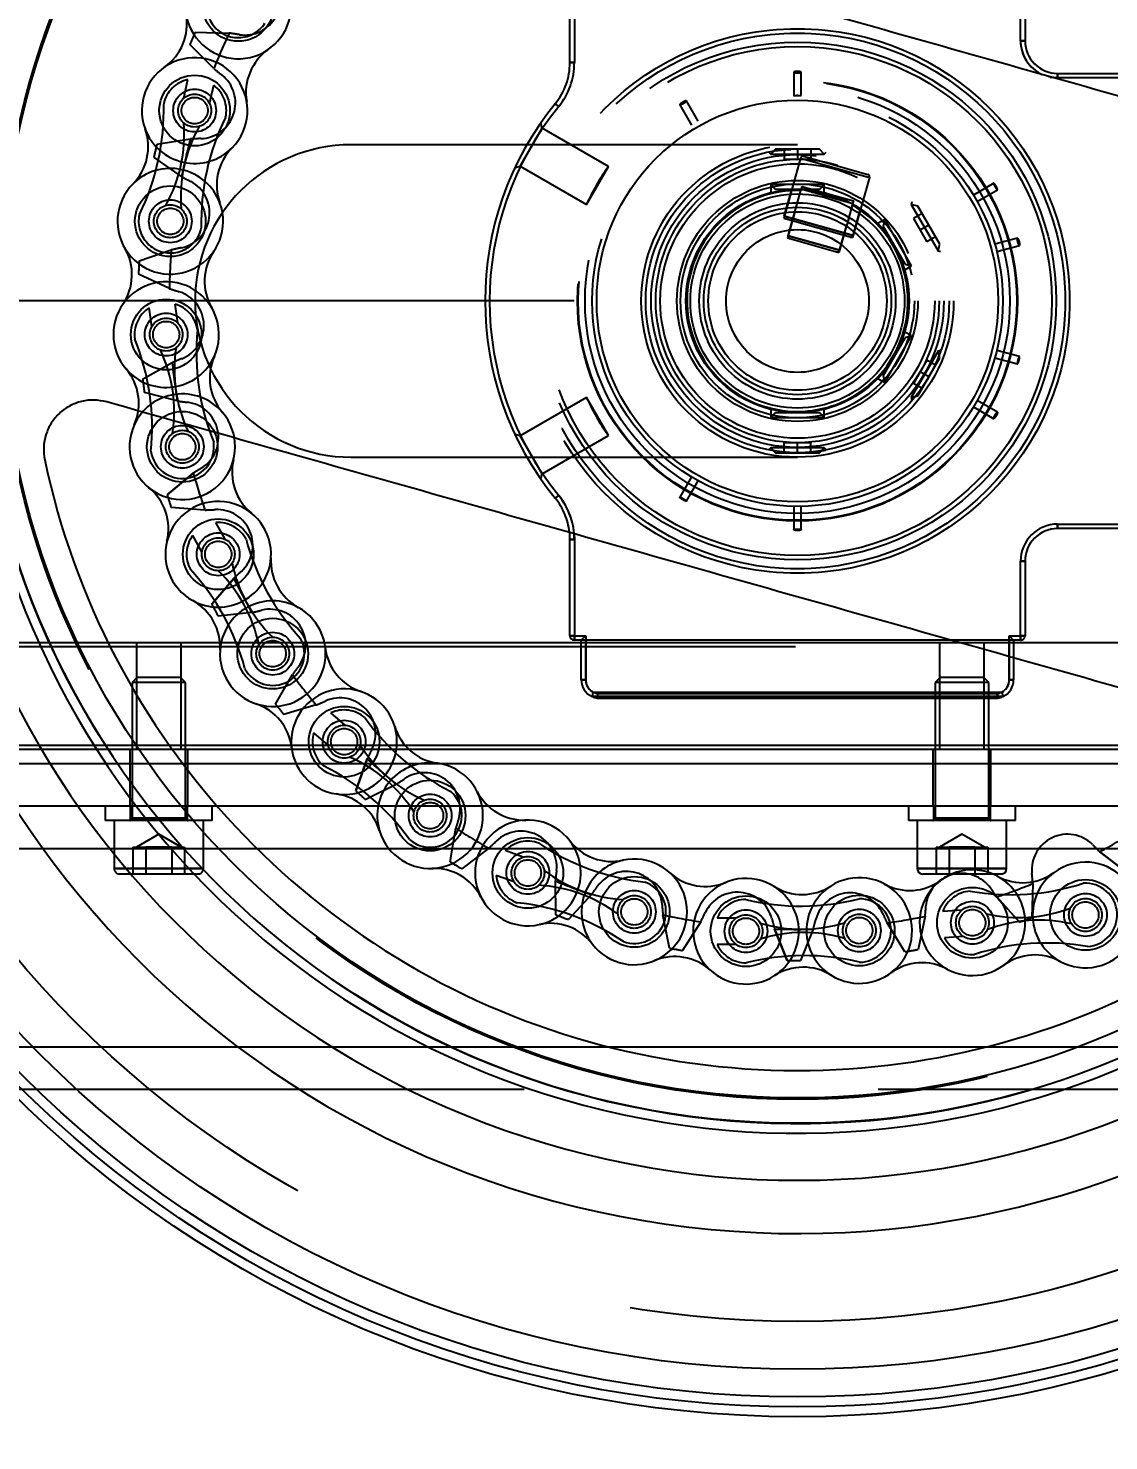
# Model space of a CAD drawing. Header units: metres. Extents: x 0 to 21025, y 0 to 14850.
# Drawn here: x 1997.4 to 2118.4, y 13057 to 13215.2 of the extents above; entities that cross this region are included whole.
import ezdxf

# ---------------------------------------------------------------- set-up
doc = ezdxf.new("R2010")
doc.units = ezdxf.units.M
doc.header["$LTSCALE"] = 25
doc.linetypes.add('HIDDEN2', pattern=[4.7625, 3.175, -1.5875])
for name, color, linetype in [('18_COTAS', 7, 'Continuous'), ('SL4', 4, 'Continuous'), ('ST1', 7, 'HIDDEN2')]:
    doc.layers.add(name, color=color, linetype=linetype)
doc.styles.add('ROMANS', font='ROMANS.SHX')
doc.dimstyles.new('25___1-25', dxfattribs={"dimscale": 25, "dimtxt": 2.5, "dimasz": 2, "dimexe": 1.5, "dimexo": 1, "dimgap": 0.5, "dimtad": 1, "dimzin": 12, "dimtxsty": 'ROMANS', "dimcen": 0, "dimclrd": 256, "dimclre": 256, "dimclrt": 3, "dimazin": 3, "dimtfac": 1, "dimtmove": 0, "dimatfit": 0, "dimfxl": 1, "dimlwd": -1, "dimlwe": -1, "dimarcsym": 0})

# ---------------------------------------------------------------- blocks, each defined once
blk = doc.blocks.new('*D16')
at = {"layer": '18_COTAS', "transparency": 16777216}
for p, q in [((2058.56, 13184.68), (788.1, 13184.68)), ((825.6, 11742.68), (825.6, 13134.68)), ((1392.68, 11692.68), (788.1, 11692.68))]:
    blk.add_line(p, q, dxfattribs=at)
for points in [[(817.27, 13134.68), (833.93, 13134.68), (825.6, 13184.68)], [(817.27, 11742.68), (833.93, 11742.68), (825.6, 11692.68)]]:
    blk.add_solid(points, dxfattribs=at)
at = {"layer": 'Defpoints', "color": 0, "transparency": 16777216}
for p in [(825.6, 13184.68), (2083.56, 13184.68), (1417.68, 11692.68)]:
    blk.add_point(p, dxfattribs=at)
at = {"layer": '18_COTAS', "color": 3, "transparency": 16777216, "insert": (781.85, 12438.68), "char_height": 62.5, "attachment_point": 5, "rotation": 90, "style": 'ROMANS'}
blk.add_mtext('1492', dxfattribs=at)

msp = doc.modelspace()

# ---------------------------------------------------------------- linework, layer by layer
at = {"layer": 'SL4'}
for p, q in [((2108.564, 13213.831), (2108.564, 13222.181)), ((2109.064, 13222.181), (2109.064, 13213.831)), ((2109.064, 13213.831), (2108.564, 13213.831)), ((2112.714, 13210.181), (2145.064, 13210.181)), ((2112.714, 13210.181), (2112.714, 13209.681)), ((2145.064, 13209.681), (2112.714, 13209.681)), ((2058.537, 13158.623), (2058.564, 13157.971)), ((2058.064, 13147.181), (2058.064, 13157.971)), ((2058.564, 13157.971), (2058.064, 13157.971)), ((2058.564, 13157.971), (2058.564, 13147.181)), ((2006.308, 13146.431), (2059.339, 13146.431)), ((2059.339, 13145.931), (2006.557, 13145.931)), ((2058.564, 13147.181), (2058.064, 13147.181)), ((2058.564, 13147.181), (2059.839, 13147.181)), ((2058.564, 13147.181), (2058.564, 13146.681)), ((2059.339, 13146.681), (2058.564, 13146.681)), ((2059.839, 13147.181), (2059.339, 13146.681)), ((2059.339, 13142.221), (2059.339, 13146.681)), ((2059.839, 13147.181), (2059.839, 13142.221)), ((2107.289, 13142.221), (2107.289, 13144.843)), ((2107.789, 13144.702), (2107.789, 13142.221)), ((2059.839, 13142.221), (2059.339, 13142.221)), ((2107.289, 13142.221), (2107.789, 13142.221)), ((2106.587, 13140.361), (2060.541, 13140.361)), ((2060.541, 13140.361), (2060.542, 13140.361)), ((2060.657, 13140.861), (2106.472, 13140.861)), ((2061.117, 13140.198), (2106.011, 13140.198)), ((2061.119, 13140.198), (2061.117, 13140.198)), ((2061.119, 13140.198), (2106.03, 13140.198)), ((2106.011, 13140.198), (2106.009, 13140.198)), ((2106.586, 13140.361), (2106.587, 13140.361)), ((2013.161, 13134.931), (2142.421, 13134.931)), ((2143.674, 13134.431), (2013.517, 13134.431)), ((2146.32, 13132.839), (2014.688, 13132.839)), ((2147.55, 13128.081), (2018.541, 13128.081)), ((2095.996, 13128.081), (2095.996, 13126.481)), ((2107.996, 13126.481), (2107.996, 13128.081)), ((2101.996, 13126.481), (2095.996, 13126.481)), ((2096.996, 13126.481), (2096.996, 13121.081)), ((2107.996, 13126.481), (2101.996, 13126.481)), ((2106.996, 13121.081), (2106.996, 13126.481)), ((2096.996, 13123.319), (2023.014, 13123.319)), ((2144.114, 13123.319), (2106.996, 13123.319)), ((2096.996, 13121.081), (2101.996, 13121.081)), ((2101.996, 13121.081), (2106.996, 13121.081)), ((2101.996, 13120.481), (2097.596, 13120.481)), ((2106.396, 13120.481), (2101.996, 13120.481)), ((2104.633, 13101.089), (2062.495, 13101.089))]:
    msp.add_line(p, q, dxfattribs=at)
at = {"layer": 'SL4', "flags": 128}
msp.add_lwpolyline([(2058.064, 13157.971), (2058.038, 13158.594), (2058.017, 13158.796)], dxfattribs=at)
at = {"layer": 'SL4'}
for radius in [125, 123.91, 122.777, 119.686, 89.286, 22.5]:
    msp.add_circle((2083.564, 13184.681), radius, dxfattribs=at)
for centre, radius, start, end in [((2083.564, 13184.681), 104.464, 171.10617, 157.38407), ((2083.564, 13184.681), 98.5, 170.88256, 157.60769), ((2083.564, 13184.681), 93.236, 168.80946, 159.68078), ((2083.564, 13184.681), 92.147, 167.89305, 74.24512), ((2083.564, 13184.681), 86.207, 11.91738, 136.57286), ((2112.714, 13213.831), 4.15, 180, 244.98263), ((2112.714, 13213.831), 3.65, 180, 270), ((2083.564, 13184.681), 86.207, 191.91738, 316.57286), ((2058.564, 13147.181), 0.5, 180, 270), ((2061.379, 13142.221), 2.04, 180, 245.77191), ((2061.379, 13142.221), 1.54, 180, 242.02448), ((2105.749, 13142.221), 1.54, 297.97552, 0), ((2105.749, 13142.221), 2.04, 294.22809, 0), ((2061.379, 13142.221), 2.04, 245.77191, 262.62675), ((2105.749, 13142.221), 2.04, 277.37325, 294.22809), ((2097.596, 13121.081), 0.6, 180, 270), ((2106.396, 13121.081), 0.6, 270, 0)]:
    msp.add_arc(centre, radius, start, end, dxfattribs=at)
for points, knots in [([(2023.483, 13234.777), (2029.196, 13233.165), (2040.622, 13229.941), (2057.777, 13225.101), (2074.97, 13220.251), (2092.22, 13215.384), (2109.472, 13210.517), (2126.668, 13205.666), (2143.827, 13200.825), (2155.255, 13197.601), (2160.969, 13195.989)], [0, 0, 0, 0, 0.1248794, 0.2497552, 0.3747174, 0.4999557, 0.6252115, 0.7501984, 0.8750981, 1, 1, 1, 1]), ([(2006.16, 13173.373), (2005.694, 13173.468), (2004.761, 13173.658), (2003.328, 13173.481), (2001.988, 13172.973), (2000.821, 13172.134), (1999.902, 13171.028), (1999.3, 13169.723), (1999.025, 13168.3), (1999.152, 13167.353), (1999.215, 13166.879)], [0, 0, 0, 0, 0.1248823, 0.2500592, 0.3752421, 0.500121, 0.625145, 0.7501711, 0.8751499, 1, 1, 1, 1]), ([(2143.646, 13134.586), (2137.933, 13136.198), (2126.507, 13139.421), (2109.351, 13144.261), (2092.158, 13149.111), (2074.908, 13153.978), (2057.656, 13158.845), (2040.46, 13163.696), (2023.302, 13168.537), (2011.874, 13171.761), (2006.16, 13173.373)], [0, 0, 0, 0, 0.12487945, 0.24975523, 0.3747174, 0.49995573, 0.62521153, 0.75019844, 0.87509814, 1, 1, 1, 1]), ([(2060.657, 13140.861), (2060.656, 13140.859), (2060.647, 13140.824), (2060.625, 13140.733), (2060.594, 13140.597), (2060.565, 13140.471), (2060.546, 13140.383), (2060.543, 13140.369), (2060.541, 13140.361)], [0, 0, 0, 0, 0.00841023, 0.14031495, 0.35980463, 0.57457522, 0.78725058, 1, 1, 1, 1]), ([(2106.472, 13140.861), (2106.472, 13140.859), (2106.481, 13140.824), (2106.503, 13140.733), (2106.535, 13140.597), (2106.563, 13140.471), (2106.582, 13140.383), (2106.585, 13140.369), (2106.587, 13140.361)], [0, 0, 0, 0, 0.00841023, 0.14031495, 0.35980463, 0.57457522, 0.78725058, 1, 1, 1, 1])]:
    msp.add_open_spline(points, degree=3, knots=knots, dxfattribs=at)
at = {"layer": 'ST1'}
for p, q in [((2058.064, 13211.392), (2058.064, 13222.181)), ((2058.564, 13222.181), (2058.564, 13211.392)), ((2108.564, 13213.831), (2108.564, 13222.181)), ((2016.08, 13214.799), (2019.879, 13214.687)), ((2018.158, 13210.724), (2015.482, 13213.423)), ((2109.064, 13213.831), (2108.564, 13213.831)), ((2108.564, 13213.831), (2109.064, 13213.831)), ((2108.564, 13213.831), (2109.064, 13213.831)), ((2058.064, 13211.392), (2058.564, 13211.392)), ((2058.564, 13211.392), (2058.064, 13211.392)), ((2058.064, 13211.392), (2058.564, 13211.392)), ((2058.564, 13211.392), (2058.064, 13211.392)), ((2014.809, 13207.413), (2015.264, 13209.488)), ((2083.139, 13210.32), (2083.139, 13207.664)), ((2083.989, 13207.688), (2083.989, 13210.32)), ((2112.714, 13210.181), (2112.714, 13209.681)), ((2112.714, 13209.681), (2112.714, 13210.181)), ((2112.714, 13209.681), (2112.714, 13210.181)), ((2145.064, 13209.681), (2112.714, 13209.681)), ((2017.692, 13206.78), (2018.148, 13208.854)), ((2083.587, 13207.692), (2083.471, 13207.691)), ((2056.425, 13206.782), (2056.812, 13206.466)), ((2056.812, 13206.466), (2056.425, 13206.782)), ((2056.425, 13206.782), (2056.812, 13206.466)), ((2056.812, 13206.466), (2056.425, 13206.782)), ((2070.377, 13206.672), (2071.693, 13204.393)), ((2072.429, 13204.818), (2071.113, 13207.097)), ((2054.951, 13204.04), (2054.803, 13204.595)), ((2011.787, 13202.265), (2015.545, 13202.833)), ((2053.722, 13201.911), (2054.951, 13204.04)), ((2062.378, 13199.752), (2054.951, 13204.04)), ((2083.564, 13202.181), (2033.564, 13202.181)), ((2052.493, 13199.781), (2053.722, 13201.911)), ((2080.339, 13201.365), (2080.564, 13201.14)), ((2081.105, 13201.681), (2080.564, 13201.14)), ((2086.023, 13201.681), (2081.105, 13201.681)), ((2082.064, 13201.681), (2082.064, 13200.556)), ((2083.564, 13201.681), (2083.564, 13200.556)), ((2085.064, 13201.681), (2085.064, 13200.556)), ((2086.564, 13201.14), (2086.023, 13201.681)), ((2086.564, 13201.14), (2086.775, 13201.351)), ((2014.559, 13198.626), (2011.444, 13200.804)), ((2051.942, 13199.634), (2052.493, 13199.781)), ((2052.493, 13199.781), (2059.919, 13195.494)), ((2059.919, 13195.494), (2062.378, 13199.752)), ((2080.564, 13201.14), (2086.564, 13201.14)), ((2083.923, 13200.685), (2082.022, 13193.948)), ((2082.064, 13200.556), (2083.564, 13200.556)), ((2083.564, 13200.556), (2085.064, 13200.556)), ((2083.923, 13200.685), (2083.937, 13200.733)), ((2083.923, 13200.685), (2091.622, 13198.513)), ((2084.245, 13200.906), (2091.463, 13198.869)), ((2091.622, 13198.513), (2089.722, 13191.776)), ((2091.636, 13198.561), (2091.622, 13198.513)), ((2086.564, 13197.722), (2080.564, 13197.722)), ((2080.564, 13197.722), (2081.105, 13197.181)), ((2080.564, 13197.722), (2080.564, 13196.816)), ((2086.023, 13197.181), (2081.105, 13197.181)), ((2082.09, 13194.189), (2082.93, 13197.165)), ((2083.267, 13194.677), (2083.937, 13197.051)), ((2083.937, 13197.051), (2083.989, 13197.237)), ((2084.071, 13197.526), (2083.989, 13197.237)), ((2083.989, 13197.237), (2084.881, 13196.986)), ((2084.071, 13197.526), (2089.845, 13195.897)), ((2086.023, 13197.181), (2086.564, 13197.722)), ((2086.564, 13196.826), (2086.564, 13197.722)), ((2105.555, 13197.868), (2103.276, 13196.553)), ((2103.701, 13195.816), (2105.98, 13197.132)), ((2088.873, 13195.86), (2089.764, 13195.608)), ((2089.711, 13195.421), (2089.042, 13193.048)), ((2089.764, 13195.608), (2089.711, 13195.421)), ((2089.845, 13195.897), (2089.764, 13195.608)), ((2089.79, 13192.016), (2090.629, 13194.993)), ((2096.396, 13195.8), (2096.318, 13195.509)), ((2096.318, 13195.509), (2099.318, 13190.312)), ((2097.057, 13195.311), (2096.318, 13195.509)), ((2099.516, 13191.052), (2097.057, 13195.311)), ((2082.022, 13193.948), (2089.722, 13191.776)), ((2089.79, 13192.016), (2082.09, 13194.189)), ((2082.09, 13194.189), (2089.79, 13192.016)), ((2089.79, 13192.016), (2082.09, 13194.189)), ((2082.09, 13194.189), (2089.79, 13192.016)), ((2083.219, 13194.508), (2082.442, 13191.752)), ((2082.51, 13191.992), (2083.267, 13194.677)), ((2093.358, 13193.8), (2092.582, 13193.351)), ((2093.358, 13193.8), (2093.16, 13193.061)), ((2096.358, 13188.604), (2093.358, 13193.8)), ((2097.537, 13194.48), (2096.562, 13193.918)), ((2096.562, 13193.918), (2097.312, 13192.619)), ((2082.442, 13191.752), (2088.216, 13190.122)), ((2088.284, 13190.363), (2082.51, 13191.992)), ((2082.51, 13191.992), (2088.284, 13190.363)), ((2088.994, 13192.879), (2088.216, 13190.122)), ((2088.284, 13190.363), (2089.042, 13193.048)), ((2095.619, 13188.802), (2093.16, 13193.061)), ((2098.287, 13193.181), (2097.312, 13192.619)), ((2097.312, 13192.619), (2098.062, 13191.32)), ((2099.037, 13191.882), (2098.062, 13191.32)), ((2108.219, 13191.727), (2105.677, 13191.046)), ((2009.8, 13189.166), (2013.396, 13190.396)), ((2099.318, 13190.312), (2099.516, 13191.052)), ((2099.318, 13190.312), (2099.609, 13190.234)), ((2105.897, 13190.225), (2108.439, 13190.906)), ((2095.573, 13188.15), (2096.358, 13188.604)), ((2095.619, 13188.802), (2096.358, 13188.604)), ((2013.178, 13186.081), (2009.725, 13187.668)), ((2011.206, 13181.805), (2010.903, 13183.907)), ((2014.127, 13182.225), (2013.825, 13184.327)), ((2093.358, 13175.562), (2096.358, 13180.759)), ((2096.358, 13180.759), (2095.573, 13181.212)), ((2096.358, 13180.759), (2095.619, 13180.561)), ((2093.16, 13176.302), (2095.619, 13180.561)), ((2099.318, 13179.05), (2096.318, 13173.854)), ((2099.609, 13179.128), (2099.318, 13179.05)), ((2099.516, 13178.311), (2099.318, 13179.05)), ((2108.439, 13178.456), (2105.897, 13179.137)), ((2010.185, 13175.923), (2013.504, 13177.775)), ((2097.057, 13174.052), (2099.516, 13178.311)), ((2098.062, 13178.043), (2097.312, 13176.744)), ((2099.037, 13177.48), (2098.062, 13178.043)), ((2105.677, 13178.316), (2108.219, 13177.635)), ((2092.582, 13176.011), (2093.358, 13175.562)), ((2093.16, 13176.302), (2093.358, 13175.562)), ((2097.312, 13176.744), (2096.562, 13175.445)), ((2098.287, 13176.181), (2097.312, 13176.744)), ((2014.059, 13173.491), (2010.378, 13174.435)), ((2097.537, 13174.882), (2096.562, 13175.445)), ((2059.919, 13173.869), (2052.493, 13169.581)), ((2062.378, 13169.61), (2059.919, 13173.869)), ((2096.318, 13173.854), (2097.057, 13174.052)), ((2096.318, 13173.854), (2096.396, 13173.563)), ((2103.276, 13172.81), (2105.555, 13171.494)), ((2105.98, 13172.23), (2103.701, 13173.546)), ((2080.564, 13172.547), (2080.564, 13171.64)), ((2081.105, 13172.181), (2080.564, 13171.64)), ((2080.564, 13171.64), (2086.564, 13171.64)), ((2081.105, 13172.181), (2086.023, 13172.181)), ((2086.564, 13171.64), (2086.023, 13172.181)), ((2086.564, 13171.64), (2086.564, 13172.537)), ((2052.493, 13169.581), (2051.942, 13169.729)), ((2054.951, 13165.322), (2052.493, 13169.581)), ((2054.951, 13165.322), (2062.378, 13169.61)), ((2080.564, 13168.222), (2080.339, 13167.997)), ((2086.564, 13168.222), (2080.564, 13168.222)), ((2080.564, 13168.222), (2081.105, 13167.681)), ((2083.564, 13168.806), (2082.064, 13168.806)), ((2082.064, 13167.681), (2082.064, 13168.806)), ((2085.064, 13168.806), (2083.564, 13168.806)), ((2083.564, 13167.681), (2083.564, 13168.806)), ((2085.064, 13167.681), (2085.064, 13168.806)), ((2086.023, 13167.681), (2086.564, 13168.222)), ((2086.775, 13168.011), (2086.564, 13168.222)), ((2033.564, 13167.181), (2083.564, 13167.181)), ((2081.105, 13167.681), (2086.023, 13167.681)), ((2012.928, 13162.961), (2015.863, 13165.376)), ((2015.863, 13165.376), (2012.928, 13162.961)), ((2054.803, 13164.767), (2054.951, 13165.322)), ((2071.693, 13164.969), (2070.377, 13162.69)), ((2071.113, 13162.265), (2072.429, 13164.544)), ((2056.812, 13162.896), (2056.425, 13162.58)), ((2056.425, 13162.58), (2056.812, 13162.896)), ((2056.812, 13162.896), (2056.425, 13162.58)), ((2056.425, 13162.58), (2056.812, 13162.896)), ((2083.139, 13161.699), (2083.139, 13159.043)), ((2083.989, 13159.043), (2083.989, 13161.675)), ((2017.174, 13161.26), (2013.383, 13161.532)), ((2019.418, 13157.984), (2018.396, 13159.846)), ((2112.714, 13159.681), (2145.064, 13159.681)), ((2112.714, 13159.681), (2112.714, 13159.181)), ((2112.714, 13159.181), (2112.714, 13159.681)), ((2112.714, 13159.681), (2112.714, 13159.181)), ((2112.714, 13159.181), (2112.714, 13159.681)), ((2145.064, 13159.181), (2112.714, 13159.181)), ((2016.83, 13156.564), (2015.808, 13158.425)), ((2058.564, 13157.971), (2058.064, 13157.971)), ((2058.064, 13157.971), (2058.564, 13157.971)), ((2058.064, 13157.971), (2058.564, 13157.971)), ((2058.564, 13157.971), (2058.564, 13147.181)), ((2108.564, 13147.181), (2108.564, 13155.531)), ((2108.564, 13155.531), (2109.064, 13155.531)), ((2109.064, 13155.531), (2108.564, 13155.531)), ((2108.564, 13155.531), (2109.064, 13155.531)), ((2109.064, 13155.531), (2108.564, 13155.531)), ((2109.064, 13155.531), (2109.064, 13147.181)), ((2017.941, 13150.698), (2020.398, 13153.598)), ((2020.398, 13153.598), (2017.941, 13150.698)), ((2022.423, 13149.782), (2018.645, 13149.373)), ((1992.496, 13146.431), (2006.308, 13146.431)), ((2006.557, 13145.931), (1992.496, 13145.931)), ((2009.496, 13146.431), (2009.496, 13134.431)), ((2014.496, 13134.431), (2014.496, 13146.431)), ((2058.564, 13147.181), (2058.064, 13147.181)), ((2058.064, 13147.181), (2058.564, 13147.181)), ((2058.064, 13147.181), (2058.564, 13147.181)), ((2058.564, 13147.181), (2059.839, 13147.181)), ((2058.564, 13147.181), (2058.564, 13146.681)), ((2058.564, 13146.681), (2058.564, 13147.181)), ((2058.564, 13146.681), (2058.564, 13147.181)), ((2059.839, 13146.681), (2059.339, 13146.681)), ((2059.339, 13146.431), (2202.568, 13146.431)), ((2202.406, 13145.931), (2059.339, 13145.931)), ((2059.839, 13147.181), (2059.839, 13142.221)), ((2059.839, 13142.221), (2059.839, 13146.681)), ((2107.289, 13146.681), (2059.839, 13146.681)), ((2099.496, 13146.431), (2099.496, 13134.431)), ((2104.496, 13134.431), (2104.496, 13146.431)), ((2107.289, 13147.181), (2108.564, 13147.181)), ((2107.289, 13142.221), (2107.289, 13147.181)), ((2107.289, 13147.181), (2107.789, 13146.681)), ((2107.289, 13144.843), (2107.289, 13147.181)), ((2107.289, 13146.681), (2107.289, 13142.221)), ((2107.789, 13146.681), (2107.289, 13146.681)), ((2108.564, 13146.681), (2107.789, 13146.681)), ((2107.789, 13146.681), (2107.789, 13144.702)), ((2108.564, 13147.181), (2109.064, 13147.181)), ((2108.564, 13147.181), (2108.564, 13146.681)), ((2109.064, 13147.181), (2108.564, 13147.181)), ((2108.564, 13146.681), (2108.564, 13147.181)), ((2108.564, 13147.181), (2108.564, 13146.681)), ((2108.564, 13147.181), (2109.064, 13147.181)), ((2108.564, 13146.681), (2108.564, 13147.181)), ((2109.064, 13147.181), (2108.564, 13147.181)), ((2025.064, 13139.526), (2026.963, 13142.819)), ((2009.55, 13142.481), (2008.996, 13141.927)), ((2011.996, 13141.927), (2008.996, 13141.927)), ((2008.996, 13141.927), (2008.996, 13126.731)), ((2011.996, 13142.481), (2009.55, 13142.481)), ((2014.441, 13142.481), (2011.996, 13142.481)), ((2014.996, 13141.927), (2011.996, 13141.927)), ((2014.996, 13141.927), (2014.441, 13142.481)), ((2014.996, 13126.731), (2014.996, 13141.927)), ((2059.839, 13142.221), (2059.339, 13142.221)), ((2059.839, 13142.221), (2059.339, 13142.221)), ((2059.339, 13142.221), (2059.839, 13142.221)), ((2059.339, 13142.221), (2059.839, 13142.221)), ((2059.839, 13142.221), (2059.339, 13142.221)), ((2059.339, 13142.221), (2059.839, 13142.221)), ((2059.339, 13142.221), (2059.839, 13142.221)), ((2099.55, 13142.481), (2098.996, 13141.927)), ((2101.996, 13141.927), (2098.996, 13141.927)), ((2098.996, 13141.927), (2098.996, 13126.731)), ((2101.996, 13142.481), (2099.55, 13142.481)), ((2104.441, 13142.481), (2101.996, 13142.481)), ((2104.996, 13141.927), (2101.996, 13141.927)), ((2104.996, 13141.927), (2104.441, 13142.481)), ((2104.996, 13126.731), (2104.996, 13141.927)), ((2107.289, 13142.221), (2107.789, 13142.221)), ((2107.289, 13142.221), (2107.789, 13142.221)), ((2107.789, 13142.221), (2107.289, 13142.221)), ((2107.789, 13142.221), (2107.289, 13142.221)), ((2107.289, 13142.221), (2107.789, 13142.221)), ((2107.789, 13142.221), (2107.289, 13142.221)), ((2107.789, 13142.221), (2107.289, 13142.221)), ((2060.657, 13140.861), (2106.472, 13140.861)), ((2061.117, 13140.198), (2106.011, 13140.198)), ((2105.944, 13140.698), (2061.184, 13140.698)), ((2061.184, 13140.698), (2105.944, 13140.698)), ((2061.185, 13140.698), (2105.944, 13140.698)), ((2029.637, 13139.426), (2025.993, 13138.348)), ((2032.889, 13137.147), (2031.278, 13138.531)), ((1992.496, 13134.931), (2013.161, 13134.931)), ((2030.965, 13134.908), (2029.354, 13136.292)), ((2013.517, 13134.431), (1969.109, 13134.431)), ((2008.746, 13134.431), (2008.746, 13128.081)), ((2015.246, 13128.081), (2015.246, 13134.431)), ((2034.067, 13129.807), (2035.347, 13133.385)), ((2035.347, 13133.385), (2034.067, 13129.807)), ((2098.746, 13134.431), (2098.746, 13128.081)), ((2105.246, 13128.081), (2105.246, 13134.431)), ((2248.996, 13132.839), (1961.996, 13132.839)), ((2014.688, 13132.839), (1969.822, 13132.839)), ((2038.585, 13130.524), (2035.191, 13128.813)), ((2018.541, 13128.081), (1972.113, 13128.081)), ((2005.996, 13128.081), (2005.996, 13126.481)), ((2008.796, 13128.081), (2008.796, 13126.481)), ((2015.196, 13126.481), (2015.196, 13128.081)), ((2017.996, 13126.481), (2017.996, 13128.081)), ((2098.796, 13128.081), (2098.796, 13126.481)), ((2105.196, 13126.481), (2105.196, 13128.081)), ((2011.996, 13126.481), (2005.996, 13126.481)), ((2006.996, 13126.481), (2006.996, 13121.081)), ((2009.041, 13126.731), (2014.95, 13126.731)), ((2014.95, 13126.731), (2009.041, 13126.731)), ((2017.996, 13126.481), (2011.996, 13126.481)), ((2016.996, 13121.081), (2016.996, 13126.481)), ((2044.661, 13121.85), (2045.282, 13125.6)), ((2104.95, 13126.731), (2099.041, 13126.731)), ((2099.041, 13126.731), (2104.95, 13126.731)), ((2011.996, 13124.93), (2009.486, 13123.481)), ((2014.506, 13123.481), (2011.996, 13124.93)), ((2101.996, 13124.93), (2099.486, 13123.481)), ((2104.506, 13123.481), (2101.996, 13124.93)), ((2251.996, 13123.319), (1951.996, 13123.319)), ((2023.014, 13123.319), (1974.662, 13123.319)), ((2009.097, 13123.481), (2009.822, 13123.481)), ((2009.097, 13123.481), (2009.097, 13120.481)), ((2009.822, 13123.481), (2010.547, 13123.481)), ((2010.547, 13123.481), (2010.547, 13120.481)), ((2011.996, 13123.481), (2010.547, 13123.481)), ((2013.445, 13123.481), (2011.996, 13123.481)), ((2013.445, 13123.481), (2013.445, 13120.481)), ((2013.445, 13123.481), (2014.169, 13123.481)), ((2014.169, 13123.481), (2014.894, 13123.481)), ((2014.894, 13123.481), (2014.894, 13120.481)), ((2048.978, 13123.363), (2045.944, 13121.074)), ((2052.822, 13122.372), (2050.828, 13123.102)), ((2106.996, 13123.319), (2096.996, 13123.319)), ((2099.097, 13123.481), (2099.822, 13123.481)), ((2099.097, 13123.481), (2099.097, 13120.481)), ((2099.822, 13123.481), (2100.547, 13123.481)), ((2100.547, 13123.481), (2100.547, 13120.481)), ((2101.996, 13123.481), (2100.547, 13123.481)), ((2103.445, 13123.481), (2101.996, 13123.481)), ((2103.445, 13123.481), (2104.169, 13123.481)), ((2103.445, 13123.481), (2103.445, 13120.481)), ((2104.169, 13123.481), (2104.894, 13123.481)), ((2104.894, 13123.481), (2104.894, 13120.481)), ((2120.458, 13120.649), (2117.45, 13122.973)), ((2117.45, 13122.973), (2120.458, 13120.649)), ((2016.984, 13121.081), (2007.007, 13121.081)), ((2007.007, 13121.081), (2016.984, 13121.081)), ((2106.996, 13121.081), (2096.996, 13121.081)), ((2106.984, 13121.081), (2097.007, 13121.081)), ((2011.996, 13120.481), (2007.596, 13120.481)), ((2016.396, 13120.481), (2011.996, 13120.481)), ((2051.808, 13119.6), (2049.813, 13120.33)), ((2056.505, 13115.914), (2056.446, 13119.714)), ((2109.94, 13119.409), (2109.839, 13115.61)), ((2060.482, 13118.173), (2057.906, 13115.378)), ((2108.431, 13115.091), (2105.887, 13117.914)), ((2105.887, 13117.914), (2108.431, 13115.091)), ((2069.218, 13112.187), (2068.482, 13115.916)), ((2097.862, 13115.748), (2097.083, 13112.028)), ((2101.959, 13116.419), (2099.841, 13116.273)), ((2072.729, 13115.12), (2070.693, 13111.911)), ((2076.68, 13115.546), (2074.556, 13115.534)), ((2082.393, 13110.79), (2081.003, 13114.328)), ((2081.003, 13114.328), (2082.393, 13110.79)), ((2085.324, 13114.303), (2083.893, 13110.782)), ((2095.606, 13111.769), (2093.606, 13115.001)), ((2076.697, 13112.594), (2074.573, 13112.582)), ((2102.162, 13113.474), (2100.043, 13113.328)), ((2251.996, 13101.089), (1957.238, 13101.089)), ((2062.495, 13101.089), (1990.627, 13101.089)), ((2176.501, 13101.089), (2104.633, 13101.089)), ((2171.991, 13096.331), (1995.137, 13096.331))]:
    msp.add_line(p, q, dxfattribs=at)
at = {"layer": 'ST1', "flags": 128}
for points in [[(2112.714, 13209.681), (2111.905, 13209.761), (2111.703, 13209.806)], [(2112.714, 13209.681), (2111.905, 13209.761), (2111.703, 13209.806)], [(2111.879, 13209.766), (2111.905, 13209.761), (2112.714, 13209.681)], [(2111.879, 13209.766), (2111.905, 13209.761), (2112.714, 13209.681)]]:
    msp.add_lwpolyline(points, dxfattribs=at)
at = {"layer": 'ST1'}
for centre, radius in [((2083.564, 13184.681), 114.333), ((2083.564, 13184.681), 92.131), ((2083.564, 13184.681), 89.448), ((2020.908, 13217.734), 3.96), ((2083.564, 13184.681), 30.5), ((2083.564, 13184.681), 30.5), ((2083.564, 13184.681), 30.5), ((2083.564, 13184.681), 30.5), ((2083.564, 13184.681), 30), ((2083.564, 13184.681), 29), ((2083.564, 13184.681), 28.5), ((2016.013, 13206.015), 3.96), ((2083.564, 13184.681), 24.647), ((2083.564, 13184.681), 24.571), ((2016.013, 13206.015), 2.399), ((2016.013, 13206.015), 1.845), ((2083.564, 13184.681), 23.806), ((2083.564, 13184.681), 23.806), ((2083.564, 13184.681), 23.806), ((2083.564, 13184.681), 23.806), ((2083.564, 13184.681), 23.01), ((2016.013, 13206.015), 1.476), ((2083.564, 13184.681), 17.5), ((2083.564, 13184.681), 17), ((2083.564, 13184.681), 16.4), ((2083.564, 13184.681), 15.875), ((2083.564, 13184.681), 15.375), ((2083.564, 13184.681), 13.5), ((2083.564, 13184.681), 13.5), ((2013.289, 13193.611), 3.96), ((2083.564, 13184.681), 13.1), ((2083.564, 13184.681), 13.1), ((2083.564, 13184.681), 13.1), ((2083.564, 13184.681), 13.1), ((2083.564, 13184.681), 12.5), ((2083.564, 13184.681), 12), ((2013.289, 13193.611), 2.398), ((2013.289, 13193.611), 1.845), ((2013.289, 13193.611), 1.476), ((2083.564, 13184.681), 11), ((2083.564, 13184.681), 10.5), ((2083.564, 13184.681), 10), ((2083.564, 13184.681), 8), ((2012.824, 13180.919), 3.96), ((2012.824, 13180.919), 2.398), ((2012.824, 13180.919), 1.845), ((2012.824, 13180.919), 1.476), ((2014.633, 13168.349), 3.96), ((2014.633, 13168.349), 2.399), ((2014.633, 13168.349), 1.845), ((2014.633, 13168.349), 1.476), ((2018.657, 13156.303), 3.96), ((2018.657, 13156.303), 2.398), ((2018.657, 13156.303), 1.845), ((2018.657, 13156.303), 1.476), ((2024.767, 13145.17), 3.96), ((2024.767, 13145.17), 2.398), ((2024.767, 13145.17), 1.845), ((2024.767, 13145.17), 1.476), ((2032.767, 13135.306), 3.96), ((2032.767, 13135.306), 2.399), ((2032.767, 13135.306), 1.845), ((2032.767, 13135.306), 1.476), ((2042.399, 13127.029), 3.96), ((2042.399, 13127.029), 2.398), ((2042.399, 13127.029), 1.845), ((2042.399, 13127.029), 1.476), ((2053.355, 13120.605), 3.96), ((2053.355, 13120.605), 2.398), ((2053.355, 13120.605), 1.845), ((2053.355, 13120.605), 1.476), ((2065.281, 13116.241), 3.96), ((2103.165, 13115.023), 3.96), ((2115.835, 13115.895), 3.96), ((2065.281, 13116.241), 2.398), ((2065.281, 13116.241), 1.845), ((2065.281, 13116.241), 1.476), ((2077.795, 13114.076), 3.96), ((2090.495, 13114.151), 3.96), ((2103.165, 13115.023), 2.399), ((2115.835, 13115.895), 2.398), ((2115.835, 13115.895), 1.845), ((2115.835, 13115.895), 1.476), ((2077.795, 13114.076), 2.398), ((2077.795, 13114.076), 1.845), ((2090.495, 13114.151), 2.398), ((2090.495, 13114.151), 1.845), ((2103.165, 13115.023), 1.845), ((2103.165, 13115.023), 1.476), ((2077.795, 13114.076), 1.476), ((2090.495, 13114.151), 1.476)]:
    msp.add_circle(centre, radius, dxfattribs=at)
for centre, radius, start, end in [((2020.908, 13217.734), 5.92, 114.61097, 359.47759), ((2021.62, 13218.471), 4, 261.45802, 41.31794), ((2020.908, 13217.734), 3.552, 147.04428, 327.04428), ((2009.239, 13215.726), 5.92, 304.89661, 9.76323), ((2083.564, 13184.681), 73.9, 155.94934, 157.11233), ((2083.564, 13184.681), 70.4, 154.77247, 158.28921), ((2017.365, 13193.918), 20.92, 79.92149, 83.09877), ((2027.682, 13208.023), 5.92, 124.89661, 189.76323), ((2112.714, 13213.831), 4.15, 180, 244.98263), ((2112.714, 13213.831), 4.15, 180, 245.89881), ((2112.714, 13213.831), 4.15, 180, 245.89881), ((2016.013, 13206.015), 5.92, 315.18225, 200.04886), ((2031.616, 13226.741), 20.92, 229.96291, 233.14019), ((2050.764, 13211.392), 7.3, 320.84256, 0), ((2050.764, 13211.392), 7.8, 320.84256, 0), ((2050.764, 13211.392), 7.8, 320.84256, 0), ((2050.764, 13211.392), 7.8, 320.84256, 0), ((2050.764, 13211.392), 7.8, 320.84256, 0), ((2016.013, 13206.015), 3.552, 102.16892, 167.61556), ((2016.582, 13206.867), 4, 271.74373, 51.60365), ((2016.013, 13206.015), 3.552, 347.61556, 53.06219), ((1986.231, 13206.053), 26.322, 333.6557, 1.57541), ((2083.564, 13184.681), 35, 140.84256, 219.15744), ((2083.564, 13184.681), 34.5, 140.84256, 219.15744), ((2083.564, 13184.681), 34.5, 140.84256, 219.15744), ((2083.564, 13184.681), 34.5, 140.84256, 219.15744), ((2083.564, 13184.681), 34.5, 140.84256, 219.15744), ((1998.679, 13203.32), 16.175, 330.60856, 4.62255), ((2043.071, 13193.573), 26.322, 153.6557, 181.57541), ((2004.89, 13201.956), 5.92, 315.18225, 20.04886), ((2016.013, 13206.015), 5.92, 200.04887, 315.18224), ((2030.623, 13196.306), 16.175, 150.60856, 184.62255), ((2083.564, 13184.681), 70.4, 165.05818, 168.57492), ((2016.78, 13181.949), 20.92, 90.2072, 93.38448), ((2083.564, 13184.681), 73.9, 166.23506, 167.39805), ((2033.564, 13184.681), 17.5, 90, 270), ((2024.412, 13197.67), 5.92, 135.18225, 200.04886), ((2083.564, 13184.681), 26, 144.57358, 155.42642), ((2084.177, 13200.665), 0.25, 74.24512, 164.24512), ((2013.289, 13193.611), 5.92, 20.04883, 135.18227), ((2013.697, 13194.551), 4, 282.02945, 61.88937), ((2024.94, 13216.789), 20.92, 240.24862, 243.4259), ((2091.395, 13198.629), 0.25, 344.24512, 74.24512), ((2013.289, 13193.611), 5.92, 135.18225, 20.04886), ((2083.564, 13184.681), 12.375, 88.27479, 60.21546), ((2083.564, 13184.681), 12.375, 64.59801, 83.89223), ((2013.289, 13193.611), 3.552, 167.61556, 347.61556), ((2082.331, 13194.121), 0.25, 164.24512, 254.24512), ((2082.75, 13191.924), 0.25, 164.24512, 254.24512), ((2089.549, 13192.084), 0.25, 254.24512, 344.24512), ((2003.07, 13187.631), 5.92, 325.46788, 30.3345), ((2083.564, 13184.681), 70.4, 175.3439, 178.86063), ((2018.341, 13170.069), 20.92, 100.49292, 103.6702), ((2023.043, 13186.899), 5.92, 145.46788, 210.3345), ((2088.044, 13190.431), 0.25, 254.24512, 344.24512), ((2083.564, 13184.681), 73.9, 176.52077, 177.68376), ((2012.824, 13180.919), 5.92, 335.75351, 220.62013), ((2020.149, 13205.805), 20.92, 250.53434, 253.71162), ((2013.058, 13181.917), 4, 292.31516, 72.17508), ((2012.824, 13180.919), 3.552, 122.74018, 188.18682), ((2012.824, 13180.919), 3.552, 8.18682, 73.63346), ((2042.529, 13178.778), 26.322, 174.22697, 202.14667), ((1984.928, 13170.491), 26.322, 354.22697, 22.14667), ((1997.543, 13172.305), 16.175, 351.17982, 25.19382), ((2029.914, 13176.963), 16.175, 171.17982, 205.19382), ((2012.824, 13180.919), 5.92, 220.62015, 335.7535), ((2021.998, 13158.657), 20.92, 110.77863, 113.95591), ((2083.564, 13184.681), 70.4, 185.62961, 189.14635), ((2023.62, 13176.057), 5.92, 155.75351, 220.62013), ((2003.837, 13173.211), 5.92, 335.75351, 40.62013), ((2083.564, 13184.681), 73.9, 186.80648, 187.96948), ((2014.633, 13168.349), 5.92, 40.62011, 155.75353), ((2017.397, 13194.143), 20.92, 260.82005, 263.99733), ((2014.684, 13169.372), 4, 302.60088, 82.4608), ((2083.564, 13184.681), 26, 204.57358, 215.42642), ((2014.633, 13168.349), 5.92, 155.75351, 40.62013), ((2014.633, 13168.349), 3.552, 188.18682, 8.18682), ((2026.123, 13165.492), 5.92, 166.03915, 230.90577), ((2027.634, 13148.082), 20.92, 121.06435, 124.24162), ((2083.564, 13184.681), 70.4, 195.91533, 199.43206), ((2007.166, 13159.16), 5.92, 346.03915, 50.90577), ((2018.657, 13156.303), 5.92, 356.32478, 241.1914), ((2083.564, 13184.681), 73.9, 197.0922, 198.25519), ((2050.764, 13157.971), 7.3, 6.49473, 39.15744), ((2050.764, 13157.971), 7.8, 0, 39.15744), ((2050.764, 13157.971), 7.8, 0, 39.15744), ((2050.764, 13157.971), 7.8, 0, 39.15744), ((2050.764, 13157.971), 7.8, 4.79557, 39.15744), ((2016.771, 13182.176), 20.92, 271.10577, 274.28304), ((2018.525, 13157.319), 4, 312.88659, 92.74651), ((2018.657, 13156.303), 3.552, 28.75809, 94.20473), ((2112.714, 13155.531), 4.15, 90, 180), ((2112.714, 13155.531), 4.15, 90, 180), ((2112.714, 13155.531), 4.15, 90, 180), ((2112.714, 13155.531), 4.15, 90, 180), ((2112.714, 13155.531), 3.65, 90, 180), ((2018.657, 13156.303), 3.552, 143.31146, 208.75809), ((2047.22, 13164.735), 26.322, 194.79824, 222.71794), ((2018.657, 13156.303), 5.92, 241.19143, 356.32476), ((2036.047, 13158.604), 16.175, 191.7511, 225.76509), ((2030.472, 13155.544), 5.92, 176.32478, 241.1914), ((1996.204, 13136.738), 26.322, 14.79824, 42.71794), ((2007.376, 13142.869), 16.175, 11.7511, 45.76509), ((2035.068, 13138.684), 20.92, 131.35006, 134.52734), ((2083.564, 13184.681), 70.4, 206.20104, 209.71778), ((2012.951, 13145.929), 5.92, 356.32478, 61.1914), ((2083.564, 13184.681), 73.9, 207.37791, 208.54091), ((2024.767, 13145.17), 5.92, 61.19133, 176.32484), ((2024.767, 13145.17), 5.92, 176.32478, 61.1914), ((2018.291, 13170.29), 20.92, 281.39148, 284.56876), ((2024.456, 13146.146), 4, 323.17231, 103.03223), ((2024.767, 13145.17), 3.552, 208.75809, 28.75809), ((2036.528, 13146.533), 5.92, 186.61042, 251.47704), ((2108.564, 13147.181), 0.5, 270, 0), ((2044.06, 13130.764), 20.92, 141.63577, 144.81305), ((2083.564, 13184.681), 70.4, 216.48676, 220.00349), ((2032.767, 13135.306), 5.92, 16.89605, 261.76267), ((2061.379, 13142.221), 1.54, 180, 242.02448), ((2061.379, 13142.221), 1.54, 180, 262.72429), ((2061.379, 13142.221), 1.54, 180, 262.71438), ((2061.379, 13142.221), 1.54, 180, 242.02448), ((2061.379, 13142.221), 1.54, 180, 262.72429), ((2061.379, 13142.221), 1.54, 180, 262.72429), ((2061.379, 13142.221), 1.54, 180, 242.02448), ((2105.749, 13142.221), 1.54, 277.27571, 0), ((2105.749, 13142.221), 1.54, 277.28562, 0), ((2105.749, 13142.221), 1.54, 277.27571, 0), ((2105.749, 13142.221), 1.54, 277.27571, 0), ((2105.749, 13142.221), 1.54, 297.97552, 0), ((2105.749, 13142.221), 1.54, 297.97552, 0), ((2105.749, 13142.221), 1.54, 297.97552, 0), ((2021.005, 13133.943), 5.92, 6.61042, 71.47704), ((2083.564, 13184.681), 73.9, 217.66363, 218.82662), ((2021.91, 13158.866), 20.92, 291.67719, 294.85447), ((2032.286, 13136.211), 4, 333.45802, 113.31794), ((2032.767, 13135.306), 3.552, 49.32936, 114.77599), ((2056.545, 13153.237), 26.322, 215.36951, 243.28921), ((2032.767, 13135.306), 5.92, 261.76261, 16.8961), ((2044.096, 13138.747), 5.92, 196.89605, 261.76267), ((2032.767, 13135.306), 3.552, 163.88272, 229.32936), ((2048.24, 13143.57), 16.175, 212.32236, 246.33635), ((2026.926, 13118.765), 16.175, 32.32236, 66.33635), ((2054.323, 13124.576), 20.92, 151.92149, 155.09877), ((2083.564, 13184.681), 70.4, 226.77247, 230.28921), ((2018.62, 13109.099), 26.322, 35.36951, 63.28921), ((2042.399, 13127.029), 5.92, 81.76263, 196.89607), ((2042.399, 13127.029), 5.92, 196.89605, 81.76267), ((2041.765, 13127.833), 4, 343.74373, 123.60365), ((2027.51, 13148.272), 20.92, 301.96291, 305.14019), ((2031.07, 13123.588), 5.92, 16.89605, 81.76267), ((2083.564, 13184.681), 73.9, 227.94934, 229.11233), ((2042.399, 13127.029), 3.552, 229.32936, 49.32936), ((2052.932, 13132.438), 5.92, 207.18168, 272.0483), ((2008.746, 13126.731), 0.25, 270, 0), ((2015.246, 13126.731), 0.25, 180, 270), ((2065.525, 13120.321), 20.92, 162.2072, 165.38448), ((2083.564, 13184.681), 70.4, 237.05818, 240.57492), ((2053.355, 13120.605), 5.92, 37.46731, 282.33393), ((2052.587, 13121.284), 4, 354.02945, 133.88937), ((2098.746, 13126.731), 0.25, 270, 0), ((2105.246, 13126.731), 0.25, 180, 270), ((2034.912, 13138.849), 20.92, 312.24862, 315.4259), ((2053.355, 13120.605), 3.552, 69.90062, 135.34726), ((2069.317, 13145.748), 26.322, 235.94077, 263.86047), ((2053.355, 13120.605), 5.92, 282.33393, 37.46732), ((2062.752, 13127.808), 5.92, 217.46731, 282.33393), ((2113.817, 13120.935), 4, 45.45802, 185.31794), ((2131.691, 13138.297), 20.92, 223.92149, 227.09877), ((2083.564, 13184.681), 70.4, 298.77247, 302.28921), ((2065.281, 13116.241), 5.92, 217.46731, 102.33393), ((2007.596, 13121.081), 0.6, 180, 270), ((2016.396, 13121.081), 0.6, 270, 0), ((2042.822, 13115.197), 5.92, 27.18168, 92.0483), ((2083.564, 13184.681), 73.9, 238.23506, 239.39805), ((2064.938, 13133.78), 16.175, 232.89362, 266.90762), ((2077.306, 13118.134), 20.92, 172.49292, 175.6702), ((2065.281, 13116.241), 5.92, 102.33392, 217.46732), ((2064.405, 13116.771), 4, 4.31516, 144.17508), ((2073.242, 13125.006), 5.92, 227.75295, 292.61956), ((2103.165, 13115.023), 5.92, 61.5043, 306.37092), ((2101.948, 13116.557), 4, 35.17231, 175.03223), ((2108.814, 13125.428), 5.92, 241.5043, 306.37092), ((2089.064, 13118.067), 20.92, 3.67719, 6.85447), ((2115.835, 13115.895), 5.92, 126.37085, 241.50437), ((2115.835, 13115.895), 5.92, 241.5043, 126.37092), ((2053.355, 13120.605), 3.552, 184.45398, 249.90062), ((2053.699, 13103.067), 16.175, 52.89362, 86.90762), ((2083.564, 13184.681), 70.4, 247.3439, 250.86063), ((2043.878, 13130.898), 20.92, 322.53434, 325.71162), ((2065.281, 13116.241), 3.552, 249.90062, 69.90062), ((2077.795, 13114.076), 5.92, 57.90142, 302.76803), ((2084.087, 13124.107), 5.92, 237.90142, 302.76803), ((2077.795, 13114.076), 5.92, 302.76797, 57.90148), ((2090.495, 13114.151), 5.92, 122.76796, 237.90148), ((2090.495, 13114.151), 5.92, 237.90142, 122.76803), ((2096.144, 13124.556), 5.92, 241.5043, 306.37092), ((2107.502, 13144.487), 26.322, 259.97776, 287.89746), ((2083.564, 13184.681), 70.4, 288.48676, 292.00349), ((2103.165, 13115.023), 5.92, 306.37085, 61.50437), ((2115.835, 13115.895), 3.552, 273.93761, 93.93761), ((2076.839, 13114.442), 4, 14.60088, 154.4608), ((2077.795, 13114.076), 3.552, 90.33473, 155.78136), ((2083.975, 13143.21), 26.322, 256.37487, 284.29458), ((2089.489, 13114.37), 4, 24.88659, 164.74651), ((2090.495, 13114.151), 3.552, 270.33473, 90.33473), ((2103.165, 13115.023), 3.552, 93.93761, 159.38425), ((2122.635, 13130.449), 20.92, 213.63577, 216.81305), ((2049.319, 13091.099), 26.322, 55.94077, 83.86047), ((2083.564, 13184.681), 73.9, 248.52077, 249.68376), ((2089.289, 13118.086), 20.92, 182.77863, 185.95591), ((2083.564, 13184.681), 70.4, 257.62961, 261.14635), ((2054.119, 13124.676), 20.92, 332.82005, 335.99733), ((2112.324, 13124.345), 20.92, 203.35006, 206.52734), ((2083.564, 13184.681), 70.4, 278.20104, 281.71778), ((2077.081, 13118.156), 20.92, 353.39148, 356.56876), ((2108.377, 13131.773), 16.175, 256.93061, 290.94461), ((2055.884, 13109.039), 5.92, 37.46731, 102.33393), ((2084.05, 13130.466), 16.175, 253.32773, 287.34172), ((2101.088, 13120.179), 20.92, 193.06435, 196.24162), ((2083.564, 13184.681), 70.4, 267.91533, 271.43206), ((2065.306, 13120.383), 20.92, 343.10577, 346.28304), ((2110.623, 13099.145), 16.175, 76.93061, 110.94461), ((2083.564, 13184.681), 73.9, 289.66363, 290.82662), ((2077.795, 13114.076), 3.552, 204.88809, 270.33473), ((2084.241, 13097.761), 16.175, 73.32773, 107.34172), ((2103.165, 13115.023), 3.552, 208.49097, 273.93761), ((2111.498, 13086.431), 26.322, 79.97776, 107.89746), ((2069.835, 13105.312), 5.92, 47.75295, 112.61956), ((2083.564, 13184.681), 73.9, 258.80648, 259.96948), ((2084.315, 13085.017), 26.322, 76.37487, 104.29458), ((2083.564, 13184.681), 73.9, 279.37791, 280.54091), ((2110.186, 13105.489), 5.92, 61.5043, 126.37092), ((2084.204, 13104.121), 5.92, 57.90142, 122.76803), ((2083.564, 13184.681), 73.9, 269.0922, 270.25519), ((2097.516, 13104.617), 5.92, 61.5043, 126.37092)]:
    msp.add_arc(centre, radius, start, end, dxfattribs=at)
for points, knots in [([(2083.799, 13210.26), (2083.757, 13210.256), (2083.673, 13210.249), (2083.528, 13210.247), (2083.389, 13210.253), (2083.269, 13210.266), (2083.181, 13210.286), (2083.136, 13210.309), (2083.139, 13210.333), (2083.19, 13210.356), (2083.286, 13210.375), (2083.412, 13210.388), (2083.555, 13210.392), (2083.697, 13210.389), (2083.825, 13210.378), (2083.924, 13210.36), (2083.983, 13210.338), (2083.996, 13210.314), (2083.959, 13210.29), (2083.887, 13210.271), (2083.823, 13210.263), (2083.799, 13210.26)], [0, 0, 0, 0, 0.0528437, 0.1056998, 0.1583114, 0.2110287, 0.2642692, 0.3182294, 0.3727994, 0.4275977, 0.4821312, 0.5360236, 0.5891923, 0.6418769, 0.6945172, 0.747562, 0.801289, 0.8556916, 0.9104684, 0.9651402, 1, 1, 1, 1]), ([(2083.14, 13207.688), (2083.14, 13207.688), (2083.132, 13207.688), (2083.16, 13207.688), (2083.228, 13207.689), (2083.339, 13207.691), (2083.457, 13207.691), (2083.534, 13207.692), (2083.564, 13207.692)], [0, 0, 0, 0, 0.0066295, 0.2213002, 0.4359711, 0.6506739, 0.8653905, 1, 1, 1, 1]), ([(2083.564, 13207.692), (2083.612, 13207.692), (2083.708, 13207.691), (2083.835, 13207.69), (2083.932, 13207.689), (2083.985, 13207.688), (2083.998, 13207.688), (2083.976, 13207.688), (2083.97, 13207.688)], [0, 0, 0, 0, 0.18529387, 0.37058698, 0.55589995, 0.74122586, 0.92653017, 1, 1, 1, 1]), ([(2071.105, 13207.104), (2071.111, 13207.097), (2071.121, 13207.085), (2071.083, 13207.036), (2071.009, 13206.972), (2070.904, 13206.897), (2070.782, 13206.822), (2070.657, 13206.755), (2070.542, 13206.702), (2070.449, 13206.669), (2070.389, 13206.659), (2070.368, 13206.676), (2070.39, 13206.716), (2070.454, 13206.776), (2070.551, 13206.848), (2070.669, 13206.924), (2070.794, 13206.995), (2070.914, 13207.053), (2071.014, 13207.093), (2071.078, 13207.108), (2071.098, 13207.105), (2071.105, 13207.104)], [0, 0, 0, 0, 0.0547358, 0.1094782, 0.1639903, 0.2178471, 0.270979, 0.323642, 0.3762883, 0.4293674, 0.4831438, 0.5375872, 0.5923744, 0.64702, 0.7010968, 0.7544386, 0.8072098, 0.8598166, 0.9127239, 0.9662671, 1, 1, 1, 1]), ([(2052.274, 13200.363), (2052.195, 13200.204), (2052.026, 13199.861), (2051.914, 13199.623), (2051.929, 13199.655), (2051.933, 13199.664)], [0, 0, 0, 0, 0.3797378, 0.8197577, 1, 1, 1, 1]), ([(2084.881, 13196.986), (2085.805, 13196.725), (2087.14, 13196.348), (2088.465, 13195.975), (2088.873, 13195.86)], [0, 0, 0, 0, 0.6921026, 1, 1, 1, 1]), ([(2105.718, 13197.711), (2105.742, 13197.676), (2105.791, 13197.604), (2105.863, 13197.478), (2105.925, 13197.356), (2105.969, 13197.25), (2105.991, 13197.172), (2105.988, 13197.129), (2105.96, 13197.129), (2105.91, 13197.171), (2105.843, 13197.252), (2105.768, 13197.36), (2105.694, 13197.483), (2105.628, 13197.608), (2105.578, 13197.72), (2105.548, 13197.808), (2105.543, 13197.863), (2105.564, 13197.877), (2105.608, 13197.847), (2105.662, 13197.787), (2105.702, 13197.733), (2105.718, 13197.711)], [0, 0, 0, 0, 0.0527636, 0.1055368, 0.1581379, 0.2109437, 0.2643315, 0.3184369, 0.3730907, 0.427875, 0.4823005, 0.5360365, 0.5890685, 0.6416954, 0.6943829, 0.7475617, 0.8014542, 0.8559799, 0.9107777, 0.9653556, 1, 1, 1, 1]), ([(2108.2, 13191.618), (2108.204, 13191.584), (2108.211, 13191.515), (2108.238, 13191.38), (2108.275, 13191.241), (2108.317, 13191.11), (2108.361, 13191.003), (2108.401, 13190.929), (2108.434, 13190.899), (2108.455, 13190.915), (2108.461, 13190.979), (2108.452, 13191.081), (2108.429, 13191.21), (2108.395, 13191.35), (2108.354, 13191.485), (2108.31, 13191.601), (2108.268, 13191.686), (2108.233, 13191.731), (2108.208, 13191.728), (2108.198, 13191.686), (2108.2, 13191.637), (2108.2, 13191.618)], [0, 0, 0, 0, 0.0533274, 0.106675, 0.1595624, 0.2121581, 0.2649369, 0.31829, 0.3723664, 0.4270057, 0.481794, 0.5362414, 0.5900111, 0.6430761, 0.6957203, 0.7483989, 0.8015434, 0.8553904, 0.9098821, 0.9646765, 1, 1, 1, 1]), ([(2108.2, 13177.744), (2108.204, 13177.778), (2108.211, 13177.847), (2108.238, 13177.982), (2108.275, 13178.122), (2108.317, 13178.252), (2108.361, 13178.36), (2108.401, 13178.433), (2108.434, 13178.464), (2108.455, 13178.447), (2108.461, 13178.384), (2108.452, 13178.281), (2108.429, 13178.152), (2108.395, 13178.013), (2108.354, 13177.878), (2108.31, 13177.762), (2108.268, 13177.676), (2108.233, 13177.632), (2108.208, 13177.634), (2108.198, 13177.676), (2108.2, 13177.725), (2108.2, 13177.744)], [0, 0, 0, 0, 0.0533274, 0.106675, 0.1595624, 0.2121581, 0.2649369, 0.31829, 0.3723664, 0.4270057, 0.481794, 0.5362414, 0.5900111, 0.6430761, 0.6957203, 0.7483989, 0.8015434, 0.8553904, 0.9098821, 0.9646765, 1, 1, 1, 1]), ([(2105.718, 13171.651), (2105.742, 13171.687), (2105.791, 13171.759), (2105.863, 13171.885), (2105.925, 13172.006), (2105.969, 13172.112), (2105.991, 13172.191), (2105.988, 13172.233), (2105.96, 13172.234), (2105.91, 13172.191), (2105.843, 13172.111), (2105.768, 13172.002), (2105.694, 13171.879), (2105.628, 13171.755), (2105.578, 13171.643), (2105.548, 13171.554), (2105.543, 13171.5), (2105.564, 13171.486), (2105.608, 13171.515), (2105.662, 13171.576), (2105.702, 13171.63), (2105.718, 13171.651)], [0, 0, 0, 0, 0.0527636, 0.1055368, 0.1581379, 0.2109437, 0.2643315, 0.3184369, 0.3730907, 0.427875, 0.4823005, 0.5360365, 0.5890685, 0.6416954, 0.6943829, 0.7475617, 0.8014542, 0.8559799, 0.9107777, 0.9653556, 1, 1, 1, 1]), ([(2052.274, 13168.999), (2052.195, 13169.158), (2052.026, 13169.501), (2051.914, 13169.739), (2051.929, 13169.707), (2051.933, 13169.698)], [0, 0, 0, 0, 0.3797378, 0.8197577, 1, 1, 1, 1]), ([(2085.733, 13167.82), (2085.947, 13167.85), (2086.414, 13167.917), (2086.77, 13167.986), (2086.752, 13167.983), (2086.745, 13167.982)], [0, 0, 0, 0, 0.34756595, 0.7562855, 1, 1, 1, 1]), ([(2071.105, 13162.259), (2071.111, 13162.265), (2071.121, 13162.278), (2071.083, 13162.326), (2071.009, 13162.391), (2070.904, 13162.465), (2070.782, 13162.54), (2070.657, 13162.608), (2070.542, 13162.661), (2070.449, 13162.694), (2070.389, 13162.703), (2070.368, 13162.687), (2070.39, 13162.646), (2070.454, 13162.586), (2070.551, 13162.514), (2070.669, 13162.438), (2070.794, 13162.368), (2070.914, 13162.309), (2071.014, 13162.27), (2071.078, 13162.254), (2071.098, 13162.258), (2071.105, 13162.259)], [0, 0, 0, 0, 0.0547358, 0.1094782, 0.1639903, 0.2178471, 0.270979, 0.323642, 0.3762883, 0.4293674, 0.4831438, 0.5375872, 0.5923744, 0.64702, 0.7010968, 0.7544386, 0.8072098, 0.8598166, 0.9127239, 0.9662671, 1, 1, 1, 1]), ([(2083.799, 13159.102), (2083.757, 13159.106), (2083.673, 13159.113), (2083.528, 13159.115), (2083.389, 13159.109), (2083.269, 13159.096), (2083.181, 13159.077), (2083.136, 13159.054), (2083.139, 13159.029), (2083.19, 13159.006), (2083.286, 13158.987), (2083.412, 13158.975), (2083.555, 13158.97), (2083.697, 13158.974), (2083.825, 13158.985), (2083.924, 13159.002), (2083.983, 13159.024), (2083.996, 13159.049), (2083.959, 13159.073), (2083.887, 13159.091), (2083.823, 13159.099), (2083.799, 13159.102)], [0, 0, 0, 0, 0.0528437, 0.1056998, 0.1583114, 0.2110287, 0.2642692, 0.3182294, 0.3727994, 0.4275977, 0.4821312, 0.5360236, 0.5891923, 0.6418769, 0.6945172, 0.747562, 0.801289, 0.8556916, 0.9104684, 0.9651402, 1, 1, 1, 1]), ([(2061.185, 13140.698), (2061.176, 13140.632), (2061.159, 13140.502), (2061.138, 13140.336), (2061.123, 13140.22), (2061.121, 13140.205), (2061.119, 13140.198)], [0, 0, 0, 0, 0.2499999, 0.4999999, 0.7499999, 1, 1, 1, 1]), ([(2105.944, 13140.698), (2105.952, 13140.632), (2105.969, 13140.502), (2105.99, 13140.336), (2106.006, 13140.22), (2106.008, 13140.205), (2106.009, 13140.198)], [0, 0, 0, 0, 0.2499999, 0.4999999, 0.7499999, 1, 1, 1, 1]), ([(2106.009, 13140.198), (2106.008, 13140.205), (2106.006, 13140.22), (2105.991, 13140.335), (2105.969, 13140.499), (2105.953, 13140.629), (2105.944, 13140.694)], [0, 0, 0, 0, 0.2500001, 0.5000001, 0.7500001, 1, 1, 1, 1])]:
    msp.add_open_spline(points, degree=3, knots=knots, dxfattribs=at)

# ---------------------------------------------------------------- dimensions: what is measured, and where the dimension line sits
at = {"layer": '18_COTAS'}
dim = msp.add_linear_dim(base=(825.6, 13184.681), p1=(1417.675, 11692.681), p2=(2083.564, 13184.681), angle=90, dimstyle='25___1-25', dxfattribs=at)
dim.commit()
dim.dimension.update_dxf_attribs({"geometry": '*D16', "text_midpoint": (781.85, 12438.681)})

doc.saveas('drawing.dxf')
